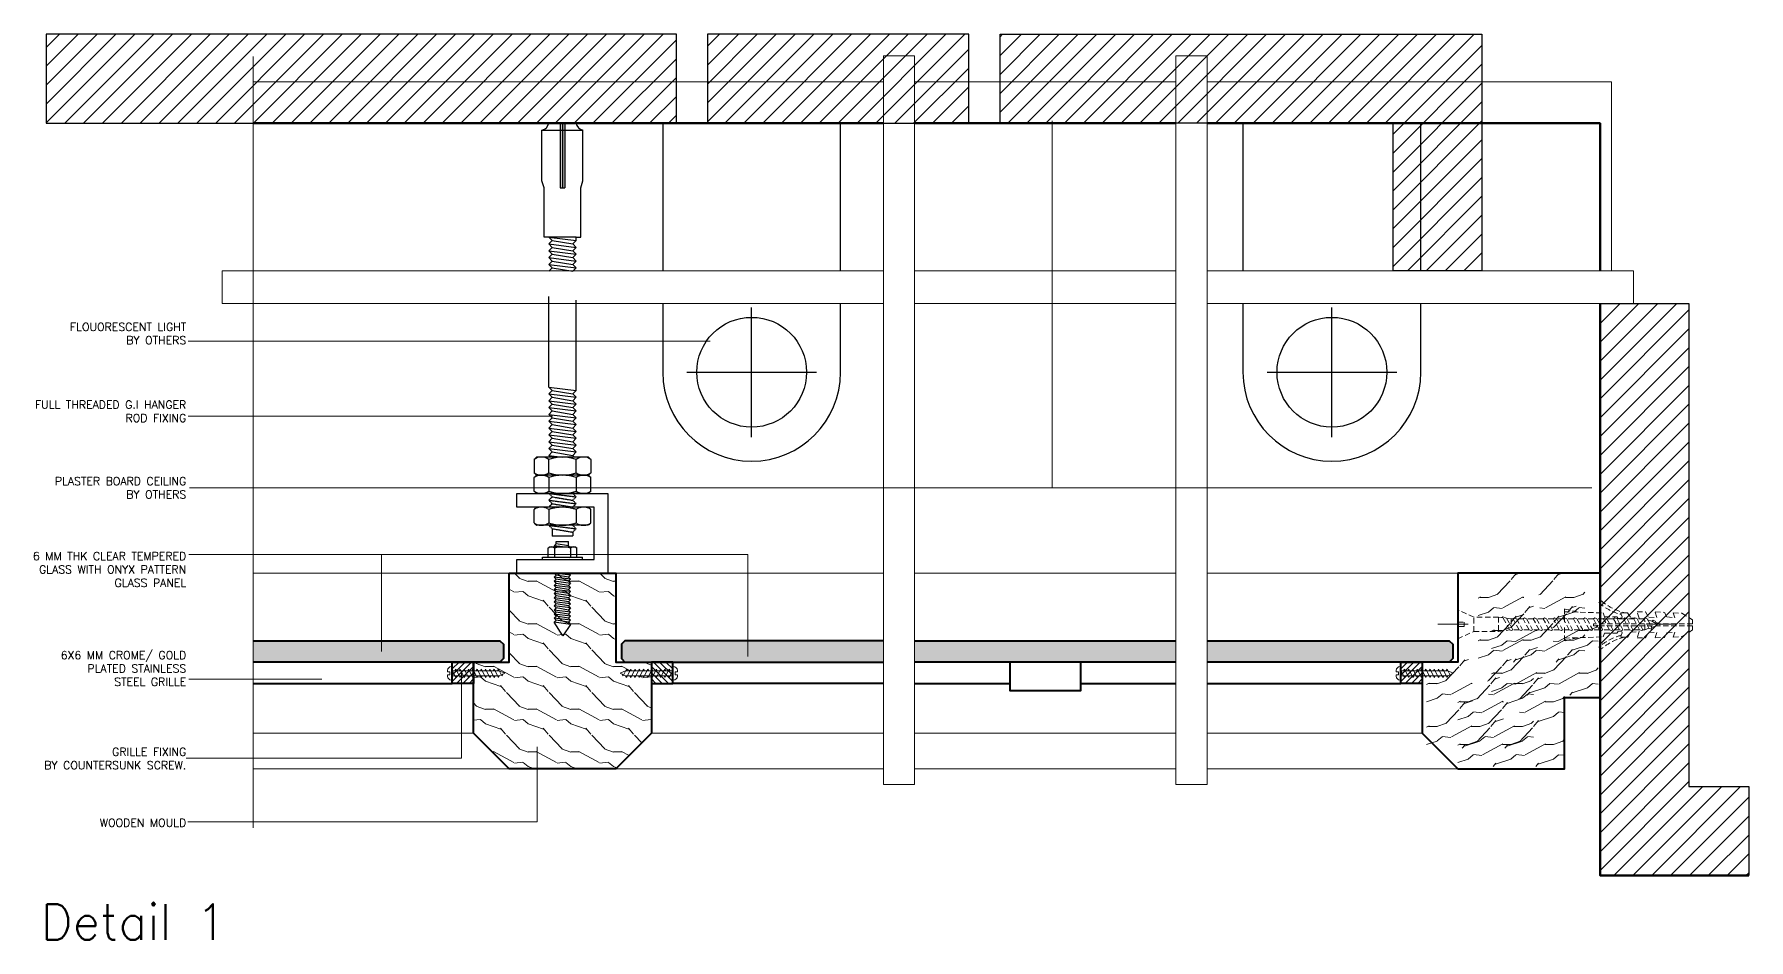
# Model space of a CAD drawing. Header units: inches. Extents: x 60936 to 69564, y 538 to 3853.
# Drawn here: x 64744 to 69564, y 975 to 3521 of the extents above; entities that cross this region are included whole.
import ezdxf

# ---------------------------------------------------------------- set-up
doc = ezdxf.new("R2010")
doc.units = ezdxf.units.IN
doc.header["$LTSCALE"] = 6
doc.header["$MEASUREMENT"] = 0
doc.linetypes.add('DASHED2', pattern=[0.375, 0.25, -0.125])
doc.linetypes.add('HIDDEN', pattern=[0.375, 0.25, -0.125])
doc.layers.get('DEFPOINTS').update_dxf_attribs({"lineweight": 25})
for name, color, linetype, lineweight in [('FURNITURE', 2, 'Continuous', 20), ('Hardware', 31, 'Continuous', 20), ('HATCH', 9, 'Continuous', 9), ('LEADER', 42, 'Continuous', 13), ('SCREW', 4, 'Continuous', 5), ('SPOTDETAIL', 6, 'Continuous', 40), ('TEXT', 250, 'Continuous', 30), ('WALL', 5, 'Continuous', 80)]:
    doc.layers.add(name, color=color, linetype=linetype, lineweight=lineweight)
doc.layers.add('TILE', color=29, linetype='Continuous', lineweight=5, plot=False)
doc.styles.add('SKG-ROMANS', font='romans')
doc.dimstyles.new('SKG-T1', dxfattribs={"dimscale": 1.2, "dimtxt": 2.5, "dimasz": 3, "dimexe": 1, "dimexo": 1, "dimgap": 0.09, "dimtad": 0, "dimdec": 0, "dimzin": 0, "dimdsep": 46, "dimtxsty": 'SKG-ROMANS', "dimcen": 0.09, "dimdle": 1, "dimclrd": 256, "dimclre": 256, "dimclrt": 3, "dimadec": 0, "dimazin": 0, "dimtfac": 1, "dimtdec": 0, "dimtofl": 0, "dimtmove": 2, "dimatfit": 3, "dimfxl": 1, "dimtolj": 1, "dimtzin": 0, "dimlwd": -1, "dimlwe": -1, "dimarcsym": 0})

# ---------------------------------------------------------------- blocks, each defined once
blk = doc.blocks.new('X-NAIL')
at = {"layer": 'Hardware'}
for p, q in [((-1.29, 2.3), (-1.29, 2.72)), ((-1.29, 2.3), (-0.65, 2.3)), ((-1.29, 1.54), (-0.65, 1.54)), ((-1.29, 1.54), (-1.29, 1.12)), ((-0.65, 1.54), (-0.65, 2.3)), ((-0.16, 3.84), (0, 3.84)), ((-0.16, 0), (0, 0)), ((0, 0), (0, 3.84)), ((0.02, 2.64), (13.26, 2.64)), ((0.02, 1.2), (13.26, 1.2)), ((12.78, 2.64), (13.02, 3.12)), ((13.02, 3.12), (13.98, 1.2)), ((13.26, 2.64), (14.82, 1.92)), ((13.26, 1.2), (14.82, 1.92)), ((13.98, 1.2), (14.22, 1.68))]:
    blk.add_line(p, q, dxfattribs=at)
for points in [[(0.02, 2.72), (1.02, 0.72), (1.26, 1.2)], [(0.02, 1.12), (0.06, 1.2)], [(0.78, 2.64), (1.02, 3.12), (2.22, 0.72), (2.46, 1.2)], [(1.98, 2.64), (2.22, 3.12), (3.42, 0.72), (3.66, 1.2)], [(3.18, 2.64), (3.42, 3.12), (4.62, 0.72), (4.86, 1.2)], [(4.38, 2.64), (4.62, 3.12), (5.82, 0.72), (6.06, 1.2)], [(5.58, 2.64), (5.82, 3.12), (7.02, 0.72), (7.26, 1.2)], [(6.78, 2.64), (7.02, 3.12), (8.22, 0.72), (8.46, 1.2)], [(7.98, 2.64), (8.22, 3.12), (9.42, 0.72), (9.66, 1.2)], [(9.18, 2.64), (9.42, 3.12), (10.62, 0.72), (10.86, 1.2)], [(10.38, 2.64), (10.62, 3.12), (11.82, 0.72), (12.06, 1.2)], [(11.58, 2.64), (11.82, 3.12), (13.02, 0.72), (13.26, 1.2)]]:
    blk.add_lwpolyline(points, dxfattribs=at)
for centre, start, end in [((-0.16, 2.71), 89.9474, 179.6918), ((-0.16, 1.13), 180.3082, 270.0526)]:
    blk.add_arc(centre, 1.13, start, end, dxfattribs=at)
blk = doc.blocks.new('nail-B1')
at = {"layer": 'SCREW'}
for p, q in [((4.06, 61.17), (4.06, 53.66)), ((4.06, 2.93), (4.06, -5.62))]:
    blk.add_line(p, q, dxfattribs=at)
at = {"layer": 'SCREW', "linetype": 'HIDDEN'}
for p, q in [((2.29, 52.63), (2.54, 53.24)), ((2.54, 53.24), (4.93, 54.54)), ((5.2, 53.75), (2.54, 52.3)), ((3.21, 54.58), (2.8, 53.38)), ((2.95, 54.92), (3.21, 55.52)), ((3.21, 54.58), (2.95, 54.92)), ((4.06, 55.99), (3.21, 54.58)), ((3.21, 55.52), (4.06, 55.99)), ((4.06, 57.11), (3.6, 55.74)), ((4.93, 54.54), (4.06, 57.11)), ((4.93, 54.54), (5.46, 54.36)), ((5.46, 54.36), (5.2, 53.75)), ((5.2, 53.75), (5.59, 52.61)), ((2.54, 52.3), (2.29, 52.63)), ((2.29, 49.81), (2.54, 50.41)), ((2.54, 49.47), (2.29, 49.81)), ((2.54, 52.3), (2.54, 50.41)), ((2.54, 50.41), (5.59, 52.07)), ((5.59, 51.13), (2.54, 49.47)), ((2.54, 49.47), (2.54, 47.59)), ((2.54, 47.59), (5.59, 49.25)), ((5.59, 48.31), (2.54, 46.65)), ((5.59, 52.61), (3.11, 52.61)), ((5.59, 52.61), (5.59, 52.07)), ((5.59, 52.07), (5.84, 51.74)), ((5.84, 51.74), (5.59, 51.13)), ((5.59, 51.13), (5.59, 49.25)), ((5.59, 49.25), (5.84, 48.92)), ((5.84, 48.92), (5.59, 48.31)), ((5.59, 48.31), (5.59, 46.42)), ((2.29, 46.98), (2.54, 47.59)), ((2.54, 46.65), (2.29, 46.98)), ((2.29, 44.16), (2.54, 44.77)), ((2.54, 43.82), (2.29, 44.16)), ((2.54, 46.65), (2.54, 44.77)), ((2.54, 44.77), (5.59, 46.42)), ((5.59, 45.48), (2.54, 43.82)), ((2.54, 43.82), (2.54, 41.94)), ((2.54, 41.94), (5.59, 43.6)), ((5.59, 46.42), (5.84, 46.09)), ((5.84, 46.09), (5.59, 45.48)), ((5.59, 45.48), (5.59, 43.6)), ((5.59, 43.6), (5.84, 43.27)), ((2.29, 41.33), (2.54, 41.94)), ((2.54, 41), (2.29, 41.33)), ((2.29, 38.51), (2.54, 39.12)), ((5.59, 42.66), (2.54, 41)), ((2.54, 41), (2.54, 39.12)), ((2.54, 39.12), (5.59, 40.78)), ((5.59, 39.83), (2.54, 38.18)), ((5.84, 43.27), (5.59, 42.66)), ((5.59, 42.66), (5.59, 40.78)), ((5.59, 40.78), (5.84, 40.44)), ((5.84, 40.44), (5.59, 39.83)), ((5.59, 39.83), (5.59, 37.95)), ((2.54, 38.18), (2.29, 38.51)), ((2.29, 35.68), (2.54, 36.29)), ((2.54, 35.35), (2.29, 35.68)), ((2.54, 38.18), (2.54, 36.29)), ((2.54, 36.29), (5.59, 37.95)), ((5.59, 37.01), (2.54, 35.35)), ((2.54, 35.35), (2.54, 33.47)), ((2.54, 33.47), (5.59, 35.13)), ((5.59, 34.19), (2.54, 32.53)), ((5.59, 37.95), (5.84, 37.62)), ((5.84, 37.62), (5.59, 37.01)), ((5.59, 37.01), (5.59, 35.13)), ((5.59, 35.13), (5.84, 34.79)), ((5.84, 34.79), (5.59, 34.19)), ((5.59, 34.19), (5.59, 32.3)), ((2.29, 32.86), (2.54, 33.47)), ((2.54, 32.53), (2.29, 32.86)), ((2.29, 30.03), (2.54, 30.64)), ((2.54, 29.7), (2.29, 30.03)), ((2.54, 32.53), (2.54, 30.64)), ((2.54, 30.64), (5.59, 32.3)), ((5.59, 31.36), (2.54, 29.7)), ((2.54, 29.7), (2.54, 27.82)), ((2.54, 27.82), (5.59, 29.48)), ((5.59, 32.3), (5.84, 31.97)), ((5.84, 31.97), (5.59, 31.36)), ((5.59, 31.36), (5.59, 29.48)), ((5.59, 29.48), (5.84, 29.15)), ((5.84, 29.15), (5.59, 28.54)), ((2.29, 27.21), (2.54, 27.82)), ((2.54, 26.88), (2.29, 27.21)), ((2.29, 24.39), (2.54, 24.99)), ((2.54, 24.05), (2.29, 24.39)), ((5.59, 28.54), (2.54, 26.88)), ((2.54, 26.88), (2.54, 24.99)), ((2.54, 24.99), (5.59, 26.65)), ((5.59, 25.71), (2.54, 24.05)), ((5.59, 28.54), (5.59, 26.65)), ((5.59, 26.65), (5.84, 26.32)), ((5.84, 26.32), (5.59, 25.71)), ((5.59, 25.71), (5.59, 23.83)), ((2.29, 21.56), (2.54, 22.17)), ((2.54, 21.23), (2.29, 21.56)), ((2.29, 18.74), (2.54, 19.35)), ((2.54, 24.05), (2.54, 22.17)), ((2.54, 22.17), (5.59, 23.83)), ((5.59, 22.89), (2.54, 21.23)), ((2.54, 21.23), (2.54, 19.35)), ((2.54, 19.35), (5.59, 21)), ((5.59, 20.06), (2.54, 18.4)), ((5.59, 23.83), (5.84, 23.5)), ((5.84, 23.5), (5.59, 22.89)), ((5.59, 22.89), (5.59, 21)), ((5.59, 21), (5.84, 20.67)), ((5.84, 20.67), (5.59, 20.06)), ((5.59, 20.06), (5.59, 18.18)), ((5.65, 14.57), (2.21, 12.7)), ((2.54, 18.4), (2.29, 18.74)), ((2.29, 15.91), (2.54, 16.52)), ((2.54, 15.58), (2.29, 15.91)), ((2.36, 13.72), (5.59, 15.48)), ((2.54, 15.01), (2.36, 13.72)), ((2.54, 18.4), (2.54, 16.52)), ((2.54, 16.52), (5.59, 18.18)), ((5.59, 17.24), (2.54, 15.58)), ((2.54, 15.58), (2.54, 15.01)), ((2.54, 15.01), (4.72, 15.01)), ((5.59, 18.18), (5.84, 17.85)), ((5.84, 17.85), (5.59, 17.24)), ((5.59, 17.24), (5.59, 15.36)), ((5.59, 15.48), (5.84, 15.14)), ((5.84, 15.14), (5.65, 14.57)), ((6.1, 11.41), (5.65, 14.57)), ((1.94, 12.72), (2.36, 13.72)), ((2.17, 12.41), (1.94, 12.72)), ((2.21, 12.7), (2.03, 11.41)), ((2.03, 11.41), (6.1, 11.41)), ((2.03, 11.41), (2.03, 4.5)), ((6.1, 4.5), (6.1, 11.41)), ((2.03, 4.5), (0, 0)), ((0, 0), (3.45, 0)), ((6.1, 4.5), (2.03, 4.5)), ((3.45, 1.8), (4.67, 1.8)), ((3.45, 0), (3.45, 1.8)), ((4.67, 1.8), (4.67, 0)), ((4.67, 0), (8.13, 0)), ((8.13, 0), (6.1, 4.5))]:
    blk.add_line(p, q, dxfattribs=at)
blk = doc.blocks.new('wallplug-1')
at = {"layer": 'SCREW', "linetype": 'DASHED2'}
for p, q in [((-7.8, 33.04), (-5.92, 36)), ((-4.77, 36), (-5.92, 36)), ((-4.77, 36), (-4.77, 8.13)), ((-4.23, 36), (-4.23, 8.13)), ((-4.23, 36), (-3.08, 36)), ((-1.2, 33.04), (-3.08, 36)), ((-7.92, 30.57), (-7.8, 33.04)), ((-6.51, 31.04), (-7.92, 30.57)), ((-6.74, 28.8), (-6.51, 31.04)), ((-2.49, 31.04), (-1.08, 30.57)), ((-2.26, 28.8), (-2.49, 31.04)), ((-1.08, 30.57), (-1.2, 33.04)), ((-8.15, 25.51), (-8.03, 28.1)), ((-6.63, 25.98), (-8.15, 25.51)), ((-8.03, 28.1), (-6.74, 28.8)), ((-6.51, 23.75), (-6.63, 25.98)), ((-2.49, 23.75), (-2.37, 25.98)), ((-2.37, 25.98), (-0.85, 25.51)), ((-0.97, 28.1), (-2.26, 28.8)), ((-0.85, 25.51), (-0.97, 28.1)), ((-8.15, 22.81), (-6.51, 23.75)), ((-8.15, 20.45), (-8.15, 22.81)), ((-6.39, 21.04), (-8.15, 20.45)), ((-6.51, 18.69), (-6.39, 21.04)), ((-2.49, 18.69), (-2.61, 21.04)), ((-2.61, 21.04), (-0.85, 20.45)), ((-0.85, 22.81), (-2.49, 23.75)), ((-0.85, 20.45), (-0.85, 22.81)), ((-7.92, 17.75), (-6.51, 18.69)), ((-7.92, 16.94), (-7.92, 17.75)), ((-7.91, 15.88), (-7.92, 16.94)), ((-7.41, 15.95), (-7.91, 15.88)), ((-6.74, 16.22), (-7.41, 15.95)), ((-6.81, 14.76), (-6.35, 15.11)), ((-6.81, 11.23), (-6.81, 14.76)), ((-6.46, 16.17), (-6.74, 16.22)), ((-6.35, 15.11), (-6.46, 16.17)), ((-2.65, 15.11), (-2.54, 16.17)), ((-2.19, 14.76), (-2.65, 15.11)), ((-2.54, 16.17), (-2.26, 16.22)), ((-1.08, 17.75), (-2.49, 18.69)), ((-2.26, 16.22), (-1.59, 15.95)), ((-2.19, 11.23), (-2.19, 14.76)), ((-1.59, 15.95), (-1.09, 15.88)), ((-1.09, 15.88), (-1.08, 16.94)), ((-1.08, 16.94), (-1.08, 17.75)), ((-10.68, 9.7), (-11.26, 10.38)), ((-8.22, -0.05), (-7.87, 10.88)), ((-7.87, 10.88), (-6.81, 11.23)), ((-1.13, 10.88), (-2.19, 11.23)), ((-0.78, -0.05), (-1.13, 10.88)), ((1.68, 9.7), (2.26, 10.38)), ((-4.77, 8.13), (-4.5, 8.13)), ((-4.23, 8.13), (-4.5, 8.13)), ((-8.1, 3.85), (-9, 0)), ((-9, 0), (-4.5, 0)), ((0, 0), (-4.5, 0)), ((-0.9, 3.85), (0, 0))]:
    blk.add_line(p, q, dxfattribs=at)
for centre, start, end in [((-22.81, 20.39), 319.0735, 346.9675), ((-22.23, 19.72), 319.0735, 345.7344), ((13.23, 19.72), 194.2656, 220.9265), ((13.81, 20.39), 193.0325, 220.9265)]:
    blk.add_arc(centre, 15.28, start, end, dxfattribs=at)
blk = doc.blocks.new('e43')
at = {"true_color": 0x000000}
h = blk.add_hatch(color=18, dxfattribs=at)
h.paths.add_polyline_path([(5.2, 1259.5), (-1.2, 1259.5), (-1.2, 1421.6), (5.2, 1421.6)])
h.paths.add_polyline_path([(-7.6, 1421.6), (-1.2, 1421.6), (-1.2, 1259.5), (-7.6, 1259.5)])
h.paths.add_polyline_path([(-7.6, 1440.8), (-1.2, 1440.8), (-1.2, 1421.6), (-7.6, 1421.6)])
h.paths.add_polyline_path([(5.2, 1421.6), (-1.2, 1421.6), (-1.2, 1440.8), (5.2, 1440.8)])
at = {"color": 18, "true_color": 0x000000}
for p, q in [((-58.8, 1278.7), (-58.8, 1421.6)), ((-58.8, 1421.6), (56.4, 1421.6)), ((-39.6, 1440.8), (37.2, 1440.8)), ((-7.6, 1440.8), (-7.6, 1259.5)), ((-1.2, 1440.8), (-1.2, 1259.5)), ((5.2, 1440.8), (5.2, 1259.5)), ((56.4, 1278.7), (56.4, 1421.6)), ((-52.4, 1259.5), (-58.8, 1278.7)), ((-52.4, 1120.8), (-52.4, 1259.5)), ((-7.6, 1259.5), (5.2, 1259.5)), ((50, 1259.5), (56.4, 1278.7)), ((50, 1120.8), (50, 1259.5)), ((-39.6, 1120.8), (-52.4, 1120.8)), ((-30, 1111.2), (-39.6, 1120.8)), ((-39.6, 1120.8), (37.2, 1111.2)), ((37.2, 1120.8), (-39.6, 1120.8)), ((-30, 1111.2), (-39.6, 1101.6)), ((-39.6, 1101.6), (-30, 1111.2)), ((-30, 1111.2), (27.6, 1101.6)), ((-30, 1111.2), (27.6, 1101.6)), ((27.6, 1101.6), (37.2, 1111.2)), ((27.6, 1101.6), (37.2, 1111.2)), ((37.2, 1120.8), (50, 1120.8)), ((37.2, 1111.2), (37.2, 1120.8)), ((-39.6, 1101.6), (-39.6, 1101.6)), ((-30, 1092), (-39.6, 1101.6)), ((-39.6, 1101.6), (37.2, 1092)), ((-39.6, 1082.4), (-30, 1092)), ((-30, 1072.8), (-39.6, 1082.4)), ((-30, 1072.8), (-39.6, 1082.4)), ((-39.6, 1082.4), (37.2, 1072.8)), ((-39.6, 1082.4), (37.2, 1072.8)), ((-30, 1072.8), (-39.6, 1063.2)), ((-39.6, 1063.2), (-30, 1072.8)), ((-30, 1072.8), (-39.6, 1063.2)), ((-39.6, 1063.2), (-39.6, 1063.2)), ((-30, 1053.6), (-39.6, 1063.2)), ((-39.6, 1063.2), (37.2, 1053.6)), ((-30, 1092), (27.6, 1082.4)), ((-30, 1072.8), (27.6, 1063.2)), ((-30, 1072.8), (27.6, 1063.2)), ((-30, 1072.8), (27.6, 1063.2)), ((37.2, 1092), (27.6, 1101.6)), ((27.6, 1082.4), (37.2, 1092)), ((37.2, 1072.8), (27.6, 1082.4)), ((37.2, 1072.8), (27.6, 1082.4)), ((27.6, 1063.2), (37.2, 1072.8)), ((27.6, 1063.2), (37.2, 1072.8)), ((27.6, 1063.2), (37.2, 1072.8)), ((37.2, 1053.6), (27.6, 1063.2)), ((-39.6, 1044), (-30, 1053.6)), ((-30, 1034.4), (-39.6, 1044)), ((-39.6, 1044), (37.2, 1034.4)), ((-30, 1034.4), (-39.6, 1024.8)), ((-39.6, 1024.8), (-30, 1034.4)), ((-30, 1053.6), (27.6, 1044)), ((-30, 1034.4), (27.6, 1024.8)), ((-30, 1034.4), (27.6, 1024.8)), ((27.6, 1044), (37.2, 1053.6)), ((37.2, 1034.4), (27.6, 1044)), ((27.6, 1024.8), (37.2, 1034.4)), ((27.6, 1024.8), (37.2, 1034.4)), ((-39.6, 699.2), (-39.6, 953.4)), ((37.2, 689.6), (37.2, 943.8)), ((-30, 689.6), (-39.6, 699.2)), ((-39.6, 699.2), (37.2, 689.6)), ((-39.6, 680), (-30, 689.6)), ((-30, 670.4), (-39.6, 680)), ((-30, 670.4), (-39.6, 680)), ((-39.6, 680), (37.2, 670.4)), ((-39.6, 680), (37.2, 670.4)), ((-30, 689.6), (27.6, 680)), ((27.6, 680), (37.2, 689.6)), ((37.2, 670.4), (27.6, 680)), ((37.2, 670.4), (27.6, 680)), ((-30, 670.4), (-39.6, 660.8)), ((-39.6, 660.8), (-30, 670.4)), ((-30, 670.4), (-39.6, 660.8)), ((-39.6, 660.8), (-39.6, 660.8)), ((-30, 651.2), (-39.6, 660.8)), ((-39.6, 660.8), (37.2, 651.2)), ((-39.6, 641.6), (-30, 651.2)), ((-30, 632), (-39.6, 641.6)), ((-39.6, 641.6), (37.2, 632)), ((-30, 632), (-39.6, 622.4)), ((-39.6, 622.4), (-30, 632)), ((-30, 670.4), (27.6, 660.8)), ((-30, 670.4), (27.6, 660.8)), ((-30, 670.4), (27.6, 660.8)), ((-30, 651.2), (27.6, 641.6)), ((-30, 632), (27.6, 622.4)), ((-30, 632), (27.6, 622.4)), ((27.6, 660.8), (37.2, 670.4)), ((27.6, 660.8), (37.2, 670.4)), ((27.6, 660.8), (37.2, 670.4)), ((37.2, 651.2), (27.6, 660.8)), ((27.6, 641.6), (37.2, 651.2)), ((37.2, 632), (27.6, 641.6)), ((27.6, 622.4), (37.2, 632)), ((27.6, 622.4), (37.2, 632)), ((-39.6, 622.4), (-39.6, 622.4)), ((-39.6, 622.4), (37.2, 612.8)), ((-30, 612.8), (-39.6, 622.4)), ((-30, 612.8), (-39.6, 622.4)), ((-30, 612.8), (-39.6, 603.2)), ((-39.6, 603.2), (-30, 612.8)), ((-30, 612.8), (-39.6, 603.2)), ((-39.6, 603.2), (-39.6, 603.2)), ((-30, 593.6), (-39.6, 603.2)), ((-39.6, 603.2), (37.2, 593.6)), ((-39.6, 584), (-30, 593.6)), ((-30, 574.4), (-39.6, 584)), ((-39.6, 584), (37.2, 574.4)), ((-30, 612.8), (27.6, 603.2)), ((-30, 612.8), (27.6, 603.2)), ((-30, 612.8), (27.6, 603.2)), ((-30, 593.6), (27.6, 584)), ((37.2, 612.8), (27.6, 622.4)), ((27.6, 603.2), (37.2, 612.8)), ((27.6, 603.2), (37.2, 612.8)), ((27.6, 603.2), (37.2, 612.8)), ((37.2, 593.6), (27.6, 603.2)), ((27.6, 584), (37.2, 593.6)), ((37.2, 574.4), (27.6, 584)), ((-30, 574.4), (-39.6, 564.8)), ((-39.6, 564.8), (-30, 574.4)), ((-39.6, 564.8), (-39.6, 564.8)), ((-39.6, 564.8), (37.2, 555.2)), ((-30, 555.2), (-39.6, 564.8)), ((-30, 555.2), (-39.6, 545.6)), ((-39.6, 545.6), (-30, 555.2)), ((-30, 555.2), (-39.6, 545.6)), ((-39.6, 545.6), (-39.6, 545.6)), ((-30, 536), (-39.6, 545.6)), ((-39.6, 545.6), (37.2, 536)), ((-39.6, 526.4), (-30, 536)), ((-30, 574.4), (27.6, 564.8)), ((-30, 574.4), (27.6, 564.8)), ((-30, 555.2), (27.6, 545.6)), ((-30, 555.2), (27.6, 545.6)), ((-30, 555.2), (27.6, 545.6)), ((-30, 536), (27.6, 526.4)), ((27.6, 564.8), (37.2, 574.4)), ((27.6, 564.8), (37.2, 574.4)), ((37.2, 555.2), (27.6, 564.8)), ((27.6, 545.6), (37.2, 555.2)), ((27.6, 545.6), (37.2, 555.2)), ((27.6, 545.6), (37.2, 555.2)), ((37.2, 536), (27.6, 545.6)), ((27.6, 526.4), (37.2, 536)), ((-81.2, 495.9), (-74.5, 502.6)), ((-81.2, 495.9), (-81.2, 458.1)), ((72.1, 502.6), (-74.5, 502.6)), ((-30, 516.8), (-39.6, 526.4)), ((-39.6, 526.4), (37.2, 516.8)), ((-30, 516.8), (-39.6, 507.2)), ((-39.6, 507.2), (-30, 516.8)), ((-39.6, 507.2), (-39.6, 507.2)), ((-39.6, 507.2), (-1.2, 502.4)), ((-35, 502.6), (-39.6, 507.2)), ((-39.6, 458.1), (-39.6, 495.9)), ((-30, 516.8), (27.6, 507.2)), ((-30, 516.8), (27.6, 507.2)), ((37.2, 516.8), (27.6, 526.4)), ((27.6, 507.2), (37.2, 516.8)), ((27.6, 507.2), (37.2, 516.8)), ((32.2, 502.6), (27.6, 507.2)), ((37.2, 458.1), (37.2, 495.9)), ((78.8, 495.9), (72.1, 502.6)), ((78.8, 495.9), (78.8, 458.1)), ((-81.2, 458.1), (-74.5, 451.4)), ((-81.2, 444.7), (-74.5, 451.4)), ((-81.2, 406.9), (-81.2, 444.7)), ((72.1, 451.4), (-74.5, 451.4)), ((72.1, 451.4), (-74.5, 451.4)), ((-39.6, 444.7), (-39.6, 406.9)), ((37.2, 444.7), (37.2, 406.9)), ((78.8, 458.1), (72.1, 451.4)), ((78.8, 444.7), (72.1, 451.4)), ((78.8, 406.9), (78.8, 444.7)), ((-81.2, 406.9), (-74.5, 400.2)), ((72.1, 400.2), (-74.5, 400.2)), ((78.8, 406.9), (72.1, 400.2)), ((-39.6, 355.7), (-39.6, 355.7)), ((-41.2, 246.6), (-37.9, 249.9)), ((-41.2, 221), (-41.2, 246.6)), ((-37.9, 249.9), (35.5, 249.9)), ((-18.5, 258.5), (-24.2, 252.8)), ((-1.4, 249.9), (-24.2, 252.8)), ((-24.2, 252.8), (-21.4, 249.9)), ((-23.6, 246.6), (-23.6, 221)), ((-18.5, 265.1), (16.1, 265.1)), ((-18.5, 258.5), (-18.5, 265.1)), ((16.1, 252.8), (-18.5, 258.5)), ((16.1, 252.8), (16.1, 265.1)), ((16.1, 252.8), (18.9, 249.9)), ((21.2, 246.6), (21.2, 221)), ((38.8, 246.6), (35.5, 249.9)), ((38.8, 221), (38.8, 246.6)), ((-57.2, 221), (54.8, 221)), ((-57.2, 214.6), (-57.2, 221)), ((18, 237.9), (18, 237.9)), ((18, 218.7), (18, 218.7)), ((54.8, 214.6), (54.8, 221)), ((21.8, 170.4), (-24.2, 176.2)), ((21.8, 170.4), (-24.2, 176.2)), ((-24.2, 176.2), (-18.5, 170.4)), ((-24.2, 176.2), (-18.5, 170.4)), ((21.8, 170.4), (-24.2, 176.2)), ((-18.5, 170.4), (-24.2, 164.7)), ((-18.5, 170.4), (-24.2, 164.7)), ((-24.2, 164.7), (-18.5, 158.9)), ((21.8, 158.9), (-24.2, 164.7)), ((-18.5, 158.9), (-24.2, 153.2)), ((-24.2, 153.2), (-18.5, 147.4)), ((21.8, 147.4), (-24.2, 153.2)), ((-18.5, 147.4), (-24.2, 141.6)), ((-18.5, 147.4), (-24.2, 141.6)), ((-18.5, 147.4), (-24.2, 141.6)), ((16.1, 164.7), (-18.5, 170.4)), ((16.1, 164.7), (-18.5, 170.4)), ((16.1, 153.2), (-18.5, 158.9)), ((16.1, 141.6), (-18.5, 147.4)), ((16.1, 141.6), (-18.5, 147.4)), ((16.1, 141.6), (-18.5, 147.4)), ((16.1, 176.2), (21.8, 170.4)), ((16.1, 176.2), (21.8, 170.4)), ((21.8, 170.4), (16.1, 164.7)), ((16.1, 164.7), (21.8, 170.4)), ((16.1, 164.7), (21.8, 158.9)), ((21.8, 158.9), (16.1, 153.2)), ((16.1, 153.2), (21.8, 147.4)), ((16.1, 141.6), (21.8, 147.4)), ((21.8, 147.4), (16.1, 141.6)), ((16.1, 141.6), (21.8, 147.4)), ((21.8, 170.4), (21.8, 170.4)), ((-24.2, 141.6), (-18.5, 135.9)), ((-24.2, 141.6), (-18.5, 135.9)), ((21.8, 135.9), (-24.2, 141.6)), ((21.8, 135.9), (-24.2, 141.6)), ((-18.5, 135.9), (-24.2, 130.1)), ((-24.2, 130.1), (-18.5, 124.4)), ((21.8, 124.4), (-24.2, 130.1)), ((-18.5, 124.4), (-24.2, 118.6)), ((-18.5, 124.4), (-24.2, 118.6)), ((-24.2, 118.6), (-18.5, 112.8)), ((21.8, 112.8), (-24.2, 118.6)), ((-18.5, 112.8), (-24.2, 107.1)), ((-24.2, 107.1), (-18.5, 101.3)), ((21.8, 101.3), (-24.2, 107.1)), ((-18.5, 101.3), (-24.2, 95.6)), ((-18.5, 101.3), (-24.2, 95.6)), ((16.1, 130.1), (-18.5, 135.9)), ((16.1, 118.6), (-18.5, 124.4)), ((16.1, 118.6), (-18.5, 124.4)), ((16.1, 107.1), (-18.5, 112.8)), ((16.1, 95.6), (-18.5, 101.3)), ((16.1, 95.6), (-18.5, 101.3)), ((16.1, 141.6), (21.8, 135.9)), ((16.1, 141.6), (21.8, 135.9)), ((21.8, 135.9), (16.1, 130.1)), ((16.1, 130.1), (21.8, 124.4)), ((21.8, 124.4), (16.1, 118.6)), ((16.1, 118.6), (21.8, 124.4)), ((16.1, 118.6), (21.8, 112.8)), ((21.8, 112.8), (16.1, 107.1)), ((16.1, 107.1), (21.8, 101.3)), ((21.8, 101.3), (16.1, 95.6)), ((16.1, 95.6), (21.8, 101.3)), ((21.8, 124.4), (21.8, 124.4)), ((21.8, 101.3), (21.8, 101.3)), ((-24.2, 95.6), (-18.5, 89.8)), ((21.8, 89.8), (-24.2, 95.6)), ((-18.5, 89.8), (-24.2, 84)), ((-24.2, 84), (-18.5, 78.3)), ((21.8, 78.3), (-24.2, 84)), ((-18.5, 78.3), (-24.2, 72.5)), ((-18.5, 78.3), (-24.2, 72.5)), ((-24.2, 72.5), (-18.5, 66.8)), ((21.8, 66.8), (-24.2, 72.5)), ((-18.5, 66.8), (-24.2, 61)), ((-24.2, 61), (-18.5, 55.2)), ((21.8, 55.2), (-24.2, 61)), ((-18.5, 55.2), (-24.2, 49.5)), ((-18.5, 55.2), (-24.2, 49.5)), ((-18.5, 55.2), (-24.2, 49.5)), ((-24.2, 49.5), (-18.5, 43.7)), ((-24.2, 49.5), (-18.5, 43.7)), ((21.8, 43.7), (-24.2, 49.5)), ((21.8, 43.7), (-24.2, 49.5)), ((16.1, 84), (-18.5, 89.8)), ((16.1, 72.5), (-18.5, 78.3)), ((16.1, 72.5), (-18.5, 78.3)), ((16.1, 61), (-18.5, 66.8)), ((16.1, 49.5), (-18.5, 55.2)), ((16.1, 49.5), (-18.5, 55.2)), ((16.1, 49.5), (-18.5, 55.2)), ((16.1, 95.6), (21.8, 89.8)), ((21.8, 89.8), (16.1, 84)), ((16.1, 84), (21.8, 78.3)), ((21.8, 78.3), (16.1, 72.5)), ((16.1, 72.5), (21.8, 78.3)), ((16.1, 72.5), (21.8, 66.8)), ((21.8, 66.8), (16.1, 61)), ((16.1, 61), (21.8, 55.2)), ((16.1, 49.5), (21.8, 55.2)), ((21.8, 55.2), (16.1, 49.5)), ((16.1, 49.5), (21.8, 55.2)), ((16.1, 49.5), (21.8, 43.7)), ((16.1, 49.5), (21.8, 43.7)), ((21.8, 78.3), (21.8, 78.3)), ((21.8, 55.2), (21.8, 55.2)), ((-18.5, 43.7), (-24.2, 38)), ((21.8, 32.2), (-24.2, 38)), ((0, 0), (-24.2, 38)), ((16.1, 38), (-18.5, 43.7)), ((21.8, 32.2), (0, 0)), ((21.8, 43.7), (16.1, 38)), ((16.1, 38), (21.8, 32.2))]:
    blk.add_line(p, q, dxfattribs=at)
at = {"color": 18, "linetype": 'HIDDEN', "true_color": 0x000000}
for p, q in [((-30, 390.6), (-39.6, 400.2)), ((-39.6, 400.2), (37.2, 390.6)), ((-30, 390.6), (-39.6, 381)), ((-39.6, 381), (-30, 390.6)), ((-30, 390.6), (27.6, 381)), ((-30, 390.6), (27.6, 381)), ((37.2, 390.6), (27.6, 400.2)), ((27.6, 381), (37.2, 390.6)), ((27.6, 381), (37.2, 390.6)), ((-81.2, 355.1), (-74.5, 361.8)), ((-81.2, 317.3), (-81.2, 355.1)), ((-39.6, 381), (-39.6, 381)), ((-39.6, 381), (37.2, 371.4)), ((-30, 371.4), (-39.6, 381)), ((-30, 371.4), (-39.6, 361.8)), ((-39.6, 361.8), (-30, 371.4)), ((-30, 371.4), (-39.6, 361.8)), ((-39.6, 355.1), (-39.6, 317.3)), ((-30, 371.4), (27.6, 361.8)), ((-30, 371.4), (27.6, 361.8)), ((-30, 371.4), (27.6, 361.8)), ((37.2, 371.4), (27.6, 381)), ((27.6, 361.8), (37.2, 371.4)), ((37.2, 355.1), (37.2, 317.3)), ((78.8, 355.1), (72.1, 361.8)), ((78.8, 317.3), (78.8, 355.1)), ((-81.2, 317.3), (-74.5, 310.6)), ((72.1, 310.6), (-74.5, 310.6)), ((-39.6, 310.6), (37.2, 301)), ((-30, 301), (-39.6, 310.6)), ((-30, 301), (27.6, 291.4)), ((-30, 301), (27.6, 291.4)), ((-30, 301), (27.6, 291.4)), ((-30, 301), (-30, 280.4)), ((37.2, 301), (27.6, 310.6)), ((27.6, 291.4), (37.2, 301)), ((27.6, 291.4), (37.2, 301)), ((27.6, 291.4), (37.2, 301)), ((27.6, 291.4), (27.6, 280.4)), ((78.8, 317.3), (72.1, 310.6)), ((27.6, 280.4), (-30, 280.4))]:
    blk.add_line(p, q, dxfattribs=at)
at = {"color": 18, "true_color": 0x000000}
blk.add_lwpolyline([(-129.2, 361.8), (-129.2, 400.2), (126.8, 400.2), (126.8, 176.2), (-129.2, 176.2), (-129.2, 214.6), (88.4, 214.6), (88.4, 361.8)], close=True, dxfattribs=at)
for centre, radius, start, end in [((-64, 1446), 24.9, 281.9471, 348.0529), ((61.5, 1446), 24.9, 191.9471, 258.0529), ((-60.4, 466.8), 35.8, 54.5153, 125.4847), ((-1.2, 383.9), 118.4, 71.0754, 108.9246), ((58, 466.8), 35.8, 54.5153, 125.4847), ((-60.4, 487.2), 35.8, 234.5153, 305.4847), ((-60.4, 415.6), 35.8, 54.5153, 125.4847), ((-1.2, 570.1), 118.4, 251.0754, 288.9246), ((-1.2, 332.7), 118.4, 71.0754, 108.9246), ((58, 487.2), 35.8, 234.5153, 305.4847), ((58, 415.6), 35.8, 54.5153, 125.4847), ((-60.4, 436), 35.8, 234.5153, 305.4847), ((-1.2, 518.9), 118.4, 251.0754, 288.9246), ((58, 436), 35.8, 234.5153, 305.4847), ((-32.4, 236.6), 13.3, 48.5738, 131.4262), ((-1.2, 169.8), 80, 73.7398, 106.2602), ((30, 236.6), 13.3, 48.5738, 131.4262)]:
    blk.add_arc(centre, radius, start, end, dxfattribs=at)
at = {"color": 18, "linetype": 'HIDDEN', "true_color": 0x000000}
for centre, radius, start, end in [((-60.4, 326), 35.8, 54.5153, 125.4847), ((-1.2, 243.1), 118.4, 71.0754, 108.9246), ((58, 326), 35.8, 54.5153, 125.4847), ((-60.4, 346.4), 35.8, 234.5153, 305.4847), ((-1.2, 429.3), 118.4, 251.0754, 288.9246), ((58, 346.4), 35.8, 234.5153, 305.4847)]:
    blk.add_arc(centre, radius, start, end, dxfattribs=at)

msp = doc.modelspace()

# ---------------------------------------------------------------- hatches: boundary and pattern name
at = {"layer": 'HATCH'}
h = msp.add_hatch(dxfattribs=at)
h.set_pattern_fill('ANSI31', color=256, scale=300, style=0)
h.set_pattern_definition([(45, (-298425.293, 15064.86), (-26.5165043, 26.5165043), [])])
h.paths.add_polyline_path([(67459.4, 3270.5), (67459.4, 3520.5), (68814, 3520.5), (68814, 2855.5), (68564, 2855.5), (68564, 3270.5)])
h.paths.add_polyline_path([(69146, 2764.1), (69396, 2764.1), (69396, 1405.8), (69564, 1405.8), (69564, 1155.8), (69146, 1155.8)])
h.paths.add_polyline_path([(66637.1, 3270.5), (67371.5, 3270.5), (67371.5, 3520.5), (66637.1, 3520.5)])
h.paths.add_polyline_path([(64777.7, 3270.5), (66549.2, 3270.5), (66549.2, 3520.5), (64777.7, 3520.5)])
h = msp.add_hatch(dxfattribs=at)
h.set_pattern_fill('SKGWD4', color=256, scale=120, angle=90, style=0)
h.set_pattern_definition([(341.5651, (435851.86, 1701.496), (240.000052, -119.9998084), [45.53676, -333.93648]), (310.6013, (435895.06, 1687.096), (600.00005055, -719.9998822), [22.12692, -1084.21848]), (313.1524, (435909.4594, 1790.2957), (1680.000340066, -1799.9997045), [52.63608, -2579.16936]), (340.0169, (435945.459, 1751.896), (960.00007906, -359.99993448), [28.09128, -1376.47272]), (7e-15, (435851.86, 1742.3), (120, -120), [24, -96]), (331.5571, (435875.8594, 1742.2957), (-1560.00045191, 839.99926067), [65.50728, -3209.85528]), (5.7106, (435933.459, 1711.096), (-1079.99993082, -120.00015776), [24.11976, -1181.86536]), (320.1944, (435957.46, 1713.496), (-599.99976736, 480.0002919), [18.7446, -918.4854])])
h.paths.add_polyline_path([(65979, 1716.1), (65979.4, 1716.9), (65986.6, 1716.9), (65989, 1712.1), (65991.4, 1716.9), (65998.6, 1716.9), (66001, 1712.1), (66003.4, 1716.9), (66010.6, 1716.9), (66013, 1712.1), (66015.4, 1716.9), (66022.6, 1716.9), (66025, 1712.1), (66027.4, 1716.9), (66034.6, 1716.9), (66037, 1712.1), (66039.4, 1716.9), (66046.6, 1716.9), (66049, 1712.1), (66051.4, 1716.9), (66057.2, 1719.6), (66058.6, 1716.9), (66060.8, 1721.2), (66067, 1724.1), (66051.4, 1731.3), (66049, 1736.1), (66046.6, 1731.3), (66039.4, 1731.3), (66037, 1736.1), (66034.6, 1731.3), (66027.4, 1731.3), (66025, 1736.1), (66022.6, 1731.3), (66015.4, 1731.3), (66013, 1736.1), (66010.6, 1731.3), (66003.4, 1731.3), (66001, 1736.1), (65998.6, 1731.3), (65991.4, 1731.3), (65989, 1736.1), (65986.6, 1731.3), (65979.4, 1731.3), (65979, 1732.1), (65979, 1755.8), (66069, 1755.8), (66079, 1755.8), (66079, 2005.8), (66379, 2005.8), (66379, 1755.8), (66479, 1755.8), (66479, 1732.1), (66478.6, 1731.3), (66471.4, 1731.3), (66469, 1736.1), (66466.6, 1731.3), (66459.4, 1731.3), (66457, 1736.1), (66454.6, 1731.3), (66447.4, 1731.3), (66445, 1736.1), (66442.6, 1731.3), (66435.4, 1731.3), (66433, 1736.1), (66430.6, 1731.3), (66423.4, 1731.3), (66421, 1736.1), (66418.6, 1731.3), (66411.4, 1731.3), (66409, 1736.1), (66406.6, 1731.3), (66391, 1724.1), (66397.2, 1721.2), (66399.4, 1716.9), (66400.7, 1719.6), (66406.6, 1716.9), (66409, 1712.1), (66411.4, 1716.9), (66418.6, 1716.9), (66421, 1712.1), (66423.4, 1716.9), (66430.6, 1716.9), (66433, 1712.1), (66435.4, 1716.9), (66442.6, 1716.9), (66445, 1712.1), (66447.4, 1716.9), (66454.6, 1716.9), (66457, 1712.1), (66459.4, 1716.9), (66466.6, 1716.9), (66469, 1712.1), (66471.4, 1716.9), (66478.6, 1716.9), (66479, 1716.1), (66479, 1695.8), (66479, 1555.8), (66379, 1455.8), (66079, 1455.8), (65979, 1555.8)])
h = msp.add_hatch(dxfattribs=at)
h.set_pattern_fill('SKGWD4', color=256, scale=120, angle=90, style=0)
h.set_pattern_definition([(198.4349, (-298368.18, 15096.06), (-240.000052, -119.9998084), [45.53676, -333.93648]), (229.3987, (-298411.381, 15081.659), (-600.00005055, -719.9998822), [22.12692, -1084.21848]), (226.8476, (-298425.7814, 15184.859), (-1680.000340066, -1799.9997045), [52.63608, -2579.16936]), (199.9831, (-298461.781, 15146.459), (-960.00007906, -359.99993448), [28.09128, -1376.47272]), (180, (-298368.18, 15136.86), (-120, -120), [24, -96]), (208.4429, (-298392.1814, 15136.859), (1560.00045191, 839.99926067), [65.50728, -3209.85528]), (174.2894, (-298449.781, 15105.659), (1079.99993082, -120.00015776), [24.11976, -1181.86536]), (219.8056, (-298473.781, 15108.059), (599.99976736, 480.0002919), [18.7446, -918.4854])])
h.paths.add_polyline_path([(68930.5, 1867.5), (68936.2, 1873.3), (68930.5, 1879), (68936.2, 1884.8), (68930.5, 1890.6), (68936.2, 1896.3), (68930.5, 1902.1), (68936.2, 1907.8), (68930.5, 1913.6), (68936.2, 1919.4), (68930.5, 1925.1), (68936.2, 1930.9), (68930.5, 1936.6), (68936.2, 1942.4), (68930.5, 1948.2), (68936.2, 1953.9), (68930.5, 1959.7), (68936.2, 1965.4), (68930.5, 1971.2), (68936.2, 1977), (68930.5, 1982.7), (68936.2, 1988.5), (68930.5, 1994.2), (68936.2, 2000), (68930.5, 2005.8), (68825.5, 2005.8), (68803.1, 2005.8), (68803.1, 1755.8), (69103.1, 1755.8), (69103.1, 2005.8), (68970.8, 2005.8), (68976.6, 2000), (68970.8, 1994.2), (68976.6, 1988.5), (68970.8, 1982.7), (68976.6, 1977), (68970.8, 1971.2), (68976.6, 1965.4), (68970.8, 1959.7), (68976.6, 1953.9), (68970.8, 1948.2), (68976.6, 1942.4), (68970.8, 1936.6), (68976.6, 1930.9), (68970.8, 1925.1), (68976.6, 1919.4), (68970.8, 1913.6), (68976.6, 1907.8), (68970.8, 1902.1), (68976.6, 1896.3), (68970.8, 1890.6), (68976.6, 1884.8), (68970.8, 1879), (68976.6, 1873.3), (68970.8, 1867.5), (68976.6, 1861.8), (68954.7, 1829.6)])
h = msp.add_hatch(dxfattribs=at)
h.set_pattern_fill('SKGWD4', color=256, scale=120, angle=90, style=0)
h.set_pattern_definition([(198.4349, (-298330.11, 15002.98), (-240.000052, -119.9998084), [45.53676, -333.93648]), (229.3987, (-298373.311, 14988.581), (-600.00005055, -719.9998822), [22.12692, -1084.21848]), (226.8476, (-298387.711, 15091.7807), (-1680.000340066, -1799.9997045), [52.63608, -2579.16936]), (199.9831, (-298423.711, 15053.381), (-960.00007906, -359.99993448), [28.09128, -1376.47272]), (180, (-298330.11, 15043.78), (-120, -120), [24, -96]), (208.4429, (-298354.1112, 15043.7807), (1560.00045191, 839.99926067), [65.50728, -3209.85528]), (174.2894, (-298411.711, 15012.581), (1079.99993082, -120.00015776), [24.11976, -1181.86536]), (219.8056, (-298435.711, 15014.98), (599.99976736, 480.0002919), [18.7446, -918.4854])])
h.paths.add_polyline_path([(68968.6, 1774.4), (68974.3, 1780.2), (68968.6, 1786), (68974.3, 1791.7), (68968.6, 1797.5), (68974.3, 1803.2), (68968.6, 1809), (68974.3, 1814.8), (68968.6, 1820.5), (68974.3, 1826.3), (68968.6, 1832), (68974.3, 1837.8), (68968.6, 1843.6), (68974.3, 1849.3), (68968.6, 1855.1), (68974.3, 1860.8), (68968.6, 1866.6), (68974.3, 1872.4), (68968.6, 1878.1), (68974.3, 1883.9), (68968.6, 1889.6), (68974.3, 1895.4), (68968.6, 1901.2), (68974.3, 1906.9), (68968.6, 1912.7), (68863.6, 1912.7), (68841.2, 1912.7), (68841.2, 1662.7), (69141.2, 1662.7), (69141.2, 1912.7), (69008.9, 1912.7), (69014.6, 1906.9), (69008.9, 1901.2), (69014.6, 1895.4), (69008.9, 1889.6), (69014.6, 1883.9), (69008.9, 1878.1), (69014.6, 1872.4), (69008.9, 1866.6), (69014.6, 1860.8), (69008.9, 1855.1), (69014.6, 1849.3), (69008.9, 1843.6), (69014.6, 1837.8), (69008.9, 1832), (69014.6, 1826.3), (69008.9, 1820.5), (69014.6, 1814.8), (69008.9, 1809), (69014.6, 1803.2), (69008.9, 1797.5), (69014.6, 1791.7), (69008.9, 1786), (69014.6, 1780.2), (69008.9, 1774.4), (69014.6, 1768.7), (68992.8, 1736.5)])
h = msp.add_hatch(dxfattribs=at)
h.set_pattern_fill('ANSI33', color=256, scale=150, style=0)
h.set_pattern_definition([(45, (-298425.293, 15064.86), (-26.5165043, 26.5165043), []), (45, (-298398.777, 15064.86), (-26.5165043, 26.5165043), [18.75, -9.375])])
h.paths.add_polyline_path([(66063.4, 1805.8), (66053.4, 1815.8), (65359.7, 1815.8), (65359.7, 1755.8), (65919, 1755.8), (65979, 1755.8), (66053.4, 1755.8), (66063.4, 1765.8)])
h.paths.add_polyline_path([(67131.2, 1815.8), (66404.6, 1815.8), (66394.6, 1805.8), (66394.6, 1765.8), (66404.6, 1755.8), (67131.2, 1755.8)])
h.paths.add_polyline_path([(67953.5, 1815.8), (67219.1, 1815.8), (67219.1, 1755.8), (67953.5, 1755.8)])
h.paths.add_polyline_path([(68731.7, 1805.8), (68721.7, 1815.8), (68041.4, 1815.8), (68041.4, 1755.8), (68586, 1755.8), (68646, 1755.8), (68721.7, 1755.8), (68731.7, 1765.8)])
h.paths.add_polyline_path([(68478.2, 1773.2), (68478.2, 1798.3), (68512, 1798.3), (68512, 1773.2)], flags=24)
h = msp.add_hatch(dxfattribs=at)
h.set_pattern_fill('ANSI31', color=256, scale=100, style=0)
h.set_pattern_definition([(45, (-219759.507, -78880.902), (-8.83883476, 8.83883476), [])])
h.paths.add_polyline_path([(65979, 1755.8), (65919, 1755.8), (65919, 1695.8), (65979, 1695.8)])
h = msp.add_hatch(dxfattribs=at)
h.set_pattern_fill('ANSI31', color=256, scale=100, style=0)
h.set_pattern_definition([(135, (352217.505, -78880.902), (8.83883476, 8.83883476), [])])
h.paths.add_polyline_path([(66479, 1755.8), (66539, 1755.8), (66539, 1695.8), (66479, 1695.8)])
h = msp.add_hatch(dxfattribs=at)
h.set_pattern_fill('ANSI31', color=256, scale=100, style=0)
h.set_pattern_definition([(45, (-217092.519, -78880.902), (-8.83883476, 8.83883476), [])])
h.paths.add_polyline_path([(68646, 1755.8), (68586, 1755.8), (68586, 1695.8), (68646, 1695.8)])
h = msp.add_hatch(dxfattribs=at)
h.set_pattern_fill('SKGWD4', color=256, scale=120, angle=90, style=0)
h.set_pattern_definition([(198.4349, (-298512.653, 14853.6), (-240.000052, -119.9998084), [45.53676, -333.93648]), (229.3987, (-298555.853, 14839.2), (-600.00005055, -719.9998822), [22.12692, -1084.21848]), (226.8476, (-298570.2534, 14942.4), (-1680.000340066, -1799.9997045), [52.63608, -2579.16936]), (199.9831, (-298606.253, 14904), (-960.00007906, -359.99993448), [28.09128, -1376.47272]), (180, (-298512.65, 14894.4), (-120, -120), [24, -96]), (208.4429, (-298536.6534, 14894.4), (1560.00045191, 839.99926067), [65.50728, -3209.85528]), (174.2894, (-298594.253, 14863.2), (1079.99993082, -120.00015776), [24.11976, -1181.86536]), (219.8056, (-298618.253, 14865.6), (599.99976736, 480.0002919), [18.7446, -918.4854])])
h.paths.add_polyline_path([(68786, 1625.1), (68791.8, 1630.8), (68786, 1636.6), (68791.8, 1642.3), (68786, 1648.1), (68791.8, 1653.9), (68786, 1659.6), (68791.8, 1665.4), (68786, 1671.1), (68791.8, 1676.9), (68786, 1682.7), (68791.8, 1688.4), (68786, 1694.2), (68791.8, 1699.9), (68786, 1705.7), (68791.8, 1711.5), (68786, 1717.2), (68791.8, 1723), (68786, 1728.7), (68791.8, 1734.5), (68786, 1740.3), (68791.8, 1746), (68786, 1751.8), (68791.8, 1757.5), (68786, 1763.3), (68681.1, 1763.3), (68658.6, 1763.3), (68658.6, 1513.3), (68958.6, 1513.3), (68958.6, 1763.3), (68826.3, 1763.3), (68832.1, 1757.5), (68826.3, 1751.8), (68832.1, 1746), (68826.3, 1740.3), (68832.1, 1734.5), (68826.3, 1728.7), (68832.1, 1723), (68826.3, 1717.2), (68832.1, 1711.5), (68826.3, 1705.7), (68832.1, 1699.9), (68826.3, 1694.2), (68832.1, 1688.4), (68826.3, 1682.7), (68832.1, 1676.9), (68826.3, 1671.1), (68832.1, 1665.4), (68826.3, 1659.6), (68832.1, 1653.9), (68826.3, 1648.1), (68832.1, 1642.3), (68826.3, 1636.6), (68832.1, 1630.8), (68826.3, 1625.1), (68832.1, 1619.3), (68810.3, 1587.1)])
h = msp.add_hatch(dxfattribs=at)
h.set_pattern_fill('SKGWD4', color=256, scale=120, angle=90, style=0)
h.set_pattern_definition([(198.4349, (-298425.293, 14802.76), (-240.000052, -119.9998084), [45.53676, -333.93648]), (229.3987, (-298468.493, 14788.362), (-600.00005055, -719.9998822), [22.12692, -1084.21848]), (226.8476, (-298482.8935, 14891.5616), (-1680.000340066, -1799.9997045), [52.63608, -2579.16936]), (199.9831, (-298518.893, 14853.162), (-960.00007906, -359.99993448), [28.09128, -1376.47272]), (180, (-298425.29, 14843.56), (-120, -120), [24, -96]), (208.4429, (-298449.2935, 14843.5616), (1560.00045191, 839.99926067), [65.50728, -3209.85528]), (174.2894, (-298506.893, 14812.362), (1079.99993082, -120.00015776), [24.11976, -1181.86536]), (219.8056, (-298530.893, 14814.762), (599.99976736, 480.0002919), [18.7446, -918.4854])])
h.paths.add_polyline_path([(68873.4, 1574.2), (68879.1, 1580), (68873.4, 1585.7), (68879.1, 1591.5), (68873.4, 1597.3), (68879.1, 1603), (68873.4, 1608.8), (68879.1, 1614.5), (68873.4, 1620.3), (68879.1, 1626.1), (68873.4, 1631.8), (68879.1, 1637.6), (68873.4, 1643.3), (68879.1, 1649.1), (68873.4, 1654.9), (68879.1, 1660.6), (68873.4, 1666.4), (68879.1, 1672.1), (68873.4, 1677.9), (68879.1, 1683.7), (68873.4, 1689.4), (68879.1, 1695.2), (68873.4, 1700.9), (68879.1, 1706.7), (68873.4, 1712.5), (68768.4, 1712.5), (68746, 1712.5), (68746, 1462.5), (69046, 1462.5), (69046, 1712.5), (68913.7, 1712.5), (68919.5, 1706.7), (68913.7, 1700.9), (68919.5, 1695.2), (68913.7, 1689.4), (68919.5, 1683.7), (68913.7, 1677.9), (68919.5, 1672.1), (68913.7, 1666.4), (68919.5, 1660.6), (68913.7, 1654.9), (68919.5, 1649.1), (68913.7, 1643.3), (68919.5, 1637.6), (68913.7, 1631.8), (68919.5, 1626.1), (68913.7, 1620.3), (68919.5, 1614.5), (68913.7, 1608.8), (68919.5, 1603), (68913.7, 1597.3), (68919.5, 1591.5), (68913.7, 1585.7), (68919.5, 1580), (68913.7, 1574.2), (68919.5, 1568.5), (68897.6, 1536.3)])

# ---------------------------------------------------------------- linework, layer by layer
for p, q in [((66510.9, 2764.1), (66510.9, 2570.5)), ((66760.9, 2388.4), (66760.9, 2752.6)), ((67010.9, 2570.5), (67010.9, 2764.1)), ((68142.2, 2764.1), (68142.2, 2570.5)), ((68392.2, 2388.4), (68392.2, 2752.6)), ((68642.2, 2570.5), (68642.2, 2764.1)), ((66578.8, 2570.5), (66943, 2570.5)), ((68210.1, 2570.5), (68574.3, 2570.5))]:
    msp.add_line(p, q)
for points in [[(67010.9, 2855.5), (67010.9, 3270.5), (66510.9, 3270.5), (66510.9, 2855.5)], [(68642.2, 2855.5), (68642.2, 3270.5), (68142.2, 3270.5), (68142.2, 2855.5)]]:
    msp.add_lwpolyline(points)
for centre in [(66760.9, 2570.5), (68392.2, 2570.5)]:
    msp.add_circle(centre, 154.3)
for centre in [(66760.9, 2570.5), (68392.2, 2570.5)]:
    msp.add_arc(centre, 250, 180, 0)
at = {"layer": 'DEFPOINTS', "color": 254}
for points in [[(64777.7, 3270.5), (66549.2, 3270.5), (66549.2, 3520.5), (64777.7, 3520.5)], [(66637.1, 3270.5), (67371.5, 3270.5), (67371.5, 3520.5), (66637.1, 3520.5)], [(67459.4, 3270.5), (67459.4, 3520.5), (68814, 3520.5), (68814, 2855.5), (68564, 2855.5), (68564, 3270.5)], [(69146, 2764.1), (69396, 2764.1), (69396, 1405.8), (69564, 1405.8), (69564, 1155.8), (69564, 1155.8), (69564, 1155.8), (69146, 1155.8)]]:
    msp.add_lwpolyline(points, close=True, dxfattribs=at)
at = {"layer": 'FURNITURE'}
for p, q in [((66079, 2005.8), (65359.7, 2005.8)), ((66379, 2005.8), (67131.2, 2005.8)), ((67219.1, 2005.8), (67953.5, 2005.8)), ((68041.4, 2005.8), (68746, 2005.8)), ((65979, 1555.8), (65359.7, 1555.8)), ((66479, 1555.8), (67131.2, 1555.8)), ((67219.1, 1555.8), (67953.5, 1555.8)), ((68041.4, 1555.8), (68646, 1555.8)), ((66079, 1455.8), (65359.7, 1455.8)), ((66379, 1455.8), (67131.2, 1455.8)), ((67219.1, 1455.8), (67953.5, 1455.8)), ((68041.4, 1455.8), (68746, 1455.8))]:
    msp.add_line(p, q, dxfattribs=at)
at = {"layer": 'SPOTDETAIL'}
for points in [[(66079, 2005.8), (66379, 2005.8), (66379, 1755.8), (66479, 1755.8), (66479, 1555.8), (66379, 1455.8), (66079, 1455.8), (65979, 1555.8), (65979, 1755.8), (66079, 1755.8), (66079, 2005.8)], [(69046, 2005.8), (68746, 2005.8), (68746, 1755.8), (68646, 1755.8), (68646, 1555.8), (68746, 1455.8), (69046, 1455.8), (69046, 1655.8), (69146, 1655.8), (69146, 2005.8), (69046, 2005.8)], [(65919, 1755.8), (65979, 1755.8), (65979, 1695.8), (65919, 1695.8)], [(66539, 1755.8), (66479, 1755.8), (66479, 1695.8), (66539, 1695.8)], [(68586, 1755.8), (68646, 1755.8), (68646, 1695.8), (68586, 1695.8)]]:
    msp.add_lwpolyline(points, close=True, dxfattribs=at)
for points in [[(65359.7, 1815.8), (66053.4, 1815.8), (66063.4, 1805.8), (66063.4, 1765.8), (66053.4, 1755.8), (65359.7, 1755.8)], [(67131.2, 1815.8), (66404.6, 1815.8), (66394.6, 1805.8), (66394.6, 1765.8), (66404.6, 1755.8), (67131.2, 1755.8)], [(67219.1, 1815.8), (67953.5, 1815.8)], [(68041.4, 1815.8), (68721.7, 1815.8), (68731.7, 1805.8), (68731.7, 1765.8), (68721.7, 1755.8), (68041.4, 1755.8)], [(65359.7, 1695.8), (65919, 1695.8), (65919, 1755.8), (65359.7, 1755.8)], [(67131.2, 1695.8), (66539, 1695.8), (66539, 1755.8), (67131.2, 1755.8)], [(67953.5, 1755.8), (67219.1, 1755.8)], [(67953.5, 1755.8), (67219.1, 1755.8)], [(67486.3, 1755.8), (67486.3, 1675.8), (67686.3, 1675.8), (67686.3, 1755.8)], [(68041.4, 1695.8), (68586, 1695.8), (68586, 1755.8), (68041.4, 1755.8)], [(67219.1, 1695.8), (67486.3, 1695.8)], [(67686.3, 1695.8), (67953.5, 1695.8)]]:
    msp.add_lwpolyline(points, dxfattribs=at)
at = {"layer": 'TILE'}
msp.add_line((65359.7, 1289.4), (65359.7, 3458.5), dxfattribs=at)
for points in [[(67219.1, 1411.7), (67131.2, 1411.7), (67131.2, 3459.5), (67219.1, 3459.5)], [(68041.4, 1411.7), (67953.5, 1411.7), (67953.5, 3459.5), (68041.4, 3459.5)]]:
    msp.add_lwpolyline(points, close=True, dxfattribs=at)
for points in [[(65359.7, 3387.3), (67131.2, 3387.3)], [(67219.1, 3387.3), (67953.5, 3387.3)], [(68041.4, 3387.3), (69178.5, 3387.3), (69178.5, 2855.5)], [(67131.2, 2855.5), (65272.1, 2855.5), (65272.1, 2764.1), (67131.2, 2764.1)], [(67953.5, 2855.5), (67219.1, 2855.5)], [(68041.4, 2764.1), (69240.2, 2764.1), (69240.2, 2855.5), (68041.4, 2855.5)], [(67219.1, 2764.1), (67953.5, 2764.1)]]:
    msp.add_lwpolyline(points, dxfattribs=at)
at = {"layer": 'WALL'}
for points in [[(67131.2, 3270.5), (65359.7, 3270.5)], [(67953.5, 3270.5), (67219.1, 3270.5)], [(69146, 2855.5), (69146, 3270.5), (68041.4, 3270.5)], [(69564, 1155.8), (69146, 1155.8), (69146, 2764.1)]]:
    msp.add_lwpolyline(points, dxfattribs=at)

# ---------------------------------------------------------------- block references
msp.add_blockref('e43', (66230.2, 1829.6))
at = {"layer": 'Hardware', "yscale": 10, "zscale": 10}
for p, xscale in [((65918.8, 1704.9), 10), ((66539.2, 1704.9), -10), ((68585.8, 1704.9), 10)]:
    msp.add_blockref('X-NAIL', p, dxfattribs=dict(at, xscale=xscale))
at = {"layer": 'SCREW', "linetype": 'DASHED2', "xscale": 10, "yscale": 10, "zscale": 10, "rotation": 270}
for name, p in [('nail-B1', (68746, 1902.6)), ('wallplug-1', (69046, 1815.2))]:
    msp.add_blockref(name, p, dxfattribs=at)

# ---------------------------------------------------------------- texts
at = {"layer": 'TEXT', "style": 'SKG-ROMANS'}
for s, insert, char_height, width, attachment_point in [('FLOUORESCENT LIGHT\\PBY OTHERS', (65171.3, 2649.3), 22.5, 91972.476, 9), (' FULL THREADED G.I HANGER \\PROD FIXING ', (65171.3, 2430.6), 22.5, 91972.476, 9), ('PLASTER BOARD CEILING\\PBY OTHERS', (65171.3, 2215.5), 22.5, 91972.476, 9), ('6 MM THK CLEAR TEMPERED\\PGLASS WITH ONYX PATTERN \\PGLASS PANEL', (65171.3, 1967.3), 22.5, 91972.476, 9), ('6X6 MM CROME/ GOLD \\PPLATED STAINLESS \\PSTEEL GRILLE\\P ', (65171.3, 1651.4), 22.5, 91972.476, 9), ('GRILLE FIXING \\PBY COUNTERSUNK SCREW. ', (65171.3, 1454.6), 22.5, 91972.476, 9), ('WOODEN MOULD', (65171.3, 1292.9), 22.5, 91972.476, 9), ('Detail 1', (64761.8, 1075.3), 100, 53803.899, 1)]:
    msp.add_mtext(s, dxfattribs=dict(at, insert=insert, char_height=char_height, width=width, attachment_point=attachment_point))

# ---------------------------------------------------------------- leaders
at = {"layer": 'LEADER'}
for points in [[(67606.1, 3276.8), (67606.1, 2245.4)], [(66644, 2658), (65176.3, 2658)], [(66201, 2447.4), (65176.3, 2447.4)], [(69123.2, 2245.4), (65180.4, 2245.4)], [(66750, 1771.5), (66750, 2058.2), (65178.4, 2058.2)], [(65720.2, 1785.5), (65720.2, 2058.2)], [(65945.4, 1726.4), (65945.4, 1485.7), (65171.5, 1485.7)], [(65552.8, 1707.8), (65178.4, 1707.8)], [(66157.7, 1517.9), (66157.7, 1306.3), (65175.6, 1306.3)]]:
    msp.add_leader(points, dimstyle='SKG-T1', override={"dimgap": 0.09, "dimtad": 0}, dxfattribs=at)

doc.saveas('drawing.dxf')
